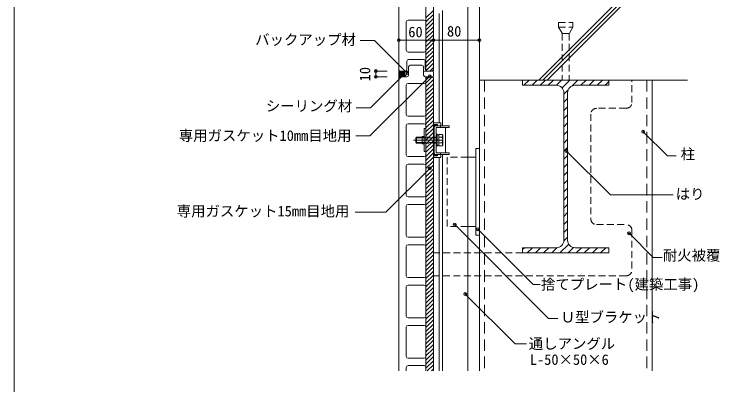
# Model space of a CAD drawing. Units: millimetres, scale not verified. Extents: x -1987 to 1973, y -1442 to 1366.
# Drawn here: x -1987 to -761, y 1 to 644 of the extents above; entities that cross this region are included whole.
import ezdxf
from ezdxf.enums import TextEntityAlignment as Align

# ---------------------------------------------------------------- set-up
doc = ezdxf.new("R2010")
doc.units = ezdxf.units.MM
doc.header["$LTSCALE"] = 10
doc.header["$PDMODE"] = 32
doc.header["$PDSIZE"] = 5
for name, pattern in [('CHAIN1', [8, 5, -1, 1, -1]), ('DASHED1', [1.8, 1.2, -0.6]), ('DASHED2', [3, 2, -1])]:
    doc.linetypes.add(name, pattern=pattern)
for name, color, linetype, lineweight in [('0-0_メ__ス', 2, 'Continuous', 18), ('0-1_躯体', 7, 'Continuous', 18), ('0-2_金物', 2, 'Continuous', 18), ('0-3_鋼材', 3, 'Continuous', 18), ('0-4_その他部材', 7, 'Continuous', 18), ('0-9_部材名__寸法', 7, 'Continuous', 18), ('A-0', 6, 'Continuous', 18)]:
    doc.layers.add(name, color=color, linetype=linetype, lineweight=lineweight)
doc.styles.add('ＭＳ ゴシック', font='')
doc.styles.get('ＭＳ ゴシック').set_extended_font_data('MS Gothic')

msp = doc.modelspace()

# ---------------------------------------------------------------- linework, layer by layer
at = {"layer": '0-0_メ__ス'}
for p, q in [((-1319.01, 1133.7), (-1319.01, 547.7)), ((-1259.01, 1133.7), (-1259.01, 547.7)), ((-1306.01, 581.7), (-1306.01, 631.2)), ((-1275.01, 634.2), (-1303.01, 634.2)), ((-1272.01, 581.7), (-1272.01, 631.2)), ((-1303.01, 578.7), (-1275.01, 578.7)), ((-1276.01, 565.7), (-1302.01, 565.7)), ((-1305.01, 548.7), (-1305.01, 562.7)), ((-1302.02, 538.7), (-1302.02, 552.7)), ((-1299.02, 555.7), (-1279.02, 555.7)), ((-1276.02, 538.7), (-1276.02, 552.7)), ((-1273.01, 548.7), (-1273.01, 562.7)), ((-1317.01, 545.7), (-1308.01, 545.7)), ((-1270.01, 545.7), (-1261.01, 545.7)), ((-1259.01, 547.7), (-1261.01, 545.7)), ((-1319.02, 533.7), (-1319.02, 25.24)), ((-1273.02, 535.7), (-1261.02, 535.7)), ((-1259.02, 533.7), (-1261.02, 535.7)), ((-1259.02, 533.7), (-1259.02, 25.24)), ((-1306.01, 470.2), (-1306.01, 521.2)), ((-1275.02, 524.2), (-1303.02, 524.2)), ((-1272.02, 521.2), (-1272.02, 470.2)), ((-1275.02, 467.2), (-1303.02, 467.2)), ((-1275.02, 454.2), (-1303.02, 454.2)), ((-1306.01, 400.2), (-1306.01, 451.2)), ((-1272.02, 451.2), (-1272.02, 400.2)), ((-1275.02, 397.2), (-1303.02, 397.2)), ((-1306.01, 330.2), (-1306.01, 381.2)), ((-1275.02, 384.2), (-1303.02, 384.2)), ((-1272.02, 381.2), (-1272.02, 330.2)), ((-1275.02, 327.2), (-1303.02, 327.2)), ((-1306.01, 260.2), (-1306.01, 311.2)), ((-1275.02, 314.2), (-1303.02, 314.2)), ((-1272.02, 311.2), (-1272.02, 260.2)), ((-1275.02, 257.2), (-1303.02, 257.2)), ((-1306.02, 190.2), (-1306.02, 241.2)), ((-1306.01, 190.2), (-1306.01, 241.2)), ((-1275.02, 244.2), (-1303.02, 244.2)), ((-1275.02, 244.2), (-1303.02, 244.2)), ((-1272.02, 241.2), (-1272.02, 190.2)), ((-1272.02, 241.2), (-1272.02, 190.2)), ((-1275.02, 187.2), (-1303.02, 187.2)), ((-1275.02, 187.2), (-1303.02, 187.2)), ((-1275.02, 174.2), (-1303.02, 174.2)), ((-1275.02, 174.2), (-1303.02, 174.2)), ((-1306.02, 120.2), (-1306.02, 171.2)), ((-1306.01, 160.09), (-1306.01, 171.2)), ((-1272.02, 171.2), (-1272.02, 160.09)), ((-1272.02, 171.2), (-1272.02, 120.2)), ((-1275.02, 117.2), (-1303.02, 117.2)), ((-1306.02, 50.2), (-1306.02, 101.2)), ((-1275.02, 104.2), (-1303.02, 104.2)), ((-1272.02, 101.2), (-1272.02, 50.2)), ((-1275.02, 47.2), (-1303.02, 47.2)), ((-1306.02, 25.24), (-1306.02, 31.2)), ((-1275.02, 34.2), (-1303.02, 34.2)), ((-1272.02, 25.24), (-1272.02, 31.2))]:
    msp.add_line(p, q, dxfattribs=at)
msp.add_lwpolyline([(-1319.01, 547.7), (-1317.01, 545.7), (-1308.01, 545.7)], dxfattribs=at)
for centre, start, end in [((-1303.01, 631.2), 90, 180), ((-1275.01, 631.2), 0, 90), ((-1303.01, 581.7), 180, 270), ((-1275.01, 581.7), 270, 0), ((-1302.01, 562.7), 90, 180), ((-1276.01, 562.7), 0, 90), ((-1299.02, 552.7), 90, 180), ((-1279.02, 552.7), 0, 90), ((-1308.01, 548.7), 270, 0), ((-1270.01, 548.7), 180, 270), ((-1305.02, 538.7), 270, 0), ((-1273.01, 538.7), 180, 270), ((-1303.02, 521.2), 90, 180), ((-1275.02, 521.2), 0, 90), ((-1303.02, 470.2), 180, 270), ((-1275.02, 470.2), 270, 0), ((-1303.02, 451.2), 90, 180), ((-1275.02, 451.2), 0, 90), ((-1303.02, 400.2), 180, 270), ((-1275.02, 400.2), 270, 0), ((-1303.02, 381.2), 90, 180), ((-1275.02, 381.2), 0, 90), ((-1303.02, 330.2), 180, 270), ((-1275.02, 330.2), 270, 0), ((-1303.02, 311.2), 90, 180), ((-1275.02, 311.2), 0, 90), ((-1303.02, 260.2), 180, 270), ((-1275.02, 260.2), 270, 0), ((-1303.02, 241.2), 90, 180), ((-1303.02, 241.2), 90, 180), ((-1275.02, 241.2), 0, 90), ((-1275.02, 241.2), 0, 90), ((-1303.02, 190.2), 180, 270), ((-1303.02, 190.2), 180, 270), ((-1275.02, 190.2), 270, 0), ((-1275.02, 190.2), 270, 0), ((-1303.02, 171.2), 90, 180), ((-1303.02, 171.2), 90, 180), ((-1275.02, 171.2), 0, 90), ((-1275.02, 171.2), 0, 90), ((-1303.02, 120.2), 180, 270), ((-1275.02, 120.2), 270, 0), ((-1303.02, 101.2), 90, 180), ((-1275.02, 101.2), 0, 90), ((-1303.02, 50.2), 180, 270), ((-1275.02, 50.2), 270, 0), ((-1303.02, 31.2), 90, 180), ((-1275.02, 31.2), 0, 90)]:
    msp.add_arc(centre, 3, start, end, dxfattribs=at)
at = {"layer": '0-1_躯体', "color": 3}
for p, q in [((-1179.02, 1130.2), (-1179.02, 25.24)), ((-1179.01, 1130.2), (-1179.01, 529.86)), ((-1075.74, 529.86), (-925.9, 679.7)), ((-1068.67, 529.86), (-918.42, 680.11)), ((-1061.6, 529.86), (-911.76, 679.7)), ((-1178.93, 529.86), (-939.19, 529.86)), ((-1103.93, 529.86), (-961.42, 529.86)), ((-1103.93, 520.86), (-1103.93, 529.86)), ((-1012.42, 529.86), (-817.82, 529.86)), ((-954.01, 529.86), (-954.01, 520.86)), ((-879.02, 529.86), (-879.02, 25.24)), ((-1045.26, 520.86), (-1103.93, 520.86)), ((-1012.76, 520.86), (-954.01, 520.86)), ((-1032.26, 251.86), (-1032.26, 507.86)), ((-1025.76, 251.86), (-1025.76, 507.86)), ((-1045.26, 238.86), (-1103.93, 238.86)), ((-1103.93, 238.86), (-1103.93, 229.86)), ((-1012.76, 238.86), (-954.01, 238.86)), ((-954.01, 238.86), (-954.01, 229.86)), ((-1103.93, 229.86), (-954.01, 229.86))]:
    msp.add_line(p, q, dxfattribs=at)
at = {"layer": '0-1_躯体', "linetype": 'DASHED1'}
for p, q in [((-1041.56, 629.86), (-1016.56, 629.86)), ((-1041.56, 629.86), (-1041.56, 621.86)), ((-1016.56, 629.86), (-1016.56, 621.86)), ((-1041.56, 621.86), (-1035.06, 610.6)), ((-1041.56, 621.86), (-1016.56, 621.86)), ((-1016.56, 621.86), (-1023.06, 610.6)), ((-1035.06, 610.6), (-1023.06, 610.6)), ((-1035.06, 610.6), (-1035.06, 529.86)), ((-1023.06, 610.6), (-1023.06, 529.86))]:
    msp.add_line(p, q, dxfattribs=at)
at = {"layer": '0-1_躯体', "linetype": 'DASHED2'}
for p, q in [((-1170.02, 529.86), (-1170.02, 25.24)), ((-888.02, 529.86), (-888.02, 25.24))]:
    msp.add_line(p, q, dxfattribs=at)
at = {"layer": '0-1_躯体'}
for p, q in [((-1101.78, 520.86), (-1092.78, 529.86)), ((-1087.64, 520.86), (-1078.64, 529.86)), ((-1073.5, 520.86), (-1064.5, 529.86)), ((-1059.36, 520.86), (-1050.36, 529.86)), ((-1045.22, 520.86), (-1036.22, 529.86)), ((-1035.5, 516.44), (-1022.07, 529.86)), ((-1018.06, 519.73), (-1007.93, 529.86)), ((-1002.79, 520.86), (-993.79, 529.86)), ((-988.65, 520.86), (-979.65, 529.86)), ((-974.5, 520.86), (-965.51, 529.86)), ((-960.36, 520.86), (-954.01, 527.21)), ((-1032.26, 505.53), (-1024.64, 513.16)), ((-1032.26, 491.39), (-1025.76, 497.89)), ((-1032.26, 477.24), (-1025.76, 483.75)), ((-1032.26, 463.1), (-1025.76, 469.6)), ((-1032.26, 448.96), (-1025.76, 455.46)), ((-1032.26, 434.82), (-1025.76, 441.32)), ((-1032.26, 420.68), (-1025.76, 427.18)), ((-1032.26, 406.53), (-1025.76, 413.03)), ((-1032.26, 392.39), (-1025.76, 398.89)), ((-1032.26, 378.25), (-1025.76, 384.75)), ((-1032.26, 364.11), (-1025.76, 370.61)), ((-1032.26, 349.97), (-1025.76, 356.47)), ((-1032.26, 335.82), (-1025.76, 342.32)), ((-1032.26, 321.68), (-1025.76, 328.18)), ((-1032.26, 307.54), (-1025.76, 314.04)), ((-1032.26, 293.4), (-1025.76, 299.9)), ((-1032.26, 279.25), (-1025.76, 285.76)), ((-1032.26, 265.11), (-1025.76, 271.61)), ((-1032.3, 250.94), (-1025.76, 257.47)), ((-1039.23, 229.86), (-1023.91, 245.18)), ((-1103.93, 235.88), (-1100.94, 238.86)), ((-1095.8, 229.86), (-1086.8, 238.86)), ((-1081.66, 229.86), (-1072.66, 238.86)), ((-1067.51, 229.86), (-1058.51, 238.86)), ((-1053.37, 229.86), (-1044.34, 238.89)), ((-1025.09, 229.86), (-1015.74, 239.21)), ((-1010.95, 229.86), (-1001.95, 238.86)), ((-996.8, 229.86), (-987.8, 238.86)), ((-982.66, 229.86), (-973.66, 238.86)), ((-968.52, 229.86), (-959.52, 238.86)), ((-954.38, 229.86), (-954.01, 230.23))]:
    msp.add_line(p, q, dxfattribs=at)
at = {"layer": '0-1_躯体', "color": 3}
for centre, start, end in [((-1045.26, 507.86), 0, 90), ((-1012.76, 507.86), 90, 180), ((-1045.26, 251.86), 270, 0), ((-1012.76, 251.86), 180, 270)]:
    msp.add_arc(centre, 13, start, end, dxfattribs=at)
at = {"layer": '0-2_金物'}
for p, q in [((-1246.02, 455.95), (-1259.02, 455.95)), ((-1259.02, 395.45), (-1259.02, 455.95)), ((-1246.02, 450.7), (-1246.02, 455.95)), ((-1272.02, 445.7), (-1275.22, 445.7)), ((-1275.22, 445.7), (-1275.22, 405.7)), ((-1272.02, 445.7), (-1272.02, 405.7)), ((-1259.02, 398.6), (-1259.02, 452.8)), ((-1252.02, 452.8), (-1259.02, 452.8)), ((-1257.42, 400.2), (-1257.42, 451.2)), ((-1252.02, 451.2), (-1257.42, 451.2)), ((-1257.42, 403.9), (-1257.42, 447.5)), ((-1254.22, 450.7), (-1231.42, 450.7)), ((-1254.22, 447.5), (-1254.22, 403.9)), ((-1231.42, 447.5), (-1254.22, 447.5)), ((-1252.02, 451.2), (-1252.02, 452.8)), ((-1246.42, 450.7), (-1246.42, 447.5)), ((-1238.02, 403.9), (-1238.02, 447.5)), ((-1231.42, 450.7), (-1231.42, 447.5)), ((-1289.71, 429.19), (-1288.21, 430.69)), ((-1289.71, 422.2), (-1289.71, 429.19)), ((-1278.22, 429.99), (-1288.91, 429.99)), ((-1288.21, 420.7), (-1288.21, 430.69)), ((-1288.21, 430.69), (-1278.22, 430.69)), ((-1278.22, 432.2), (-1278.22, 419.2)), ((-1275.22, 432.2), (-1278.22, 432.2)), ((-1252.22, 436.2), (-1254.22, 436.2)), ((-1254.22, 415.2), (-1254.22, 436.2)), ((-1252.22, 415.2), (-1252.22, 436.2)), ((-1249.72, 434.89), (-1252.22, 434.89)), ((-1249.72, 415.88), (-1249.72, 435.51)), ((-1243.62, 435.51), (-1249.72, 435.51)), ((-1249.72, 416.5), (-1249.72, 434.89)), ((-1243.54, 430.6), (-1249.72, 430.6)), ((-1242.72, 433.95), (-1243.62, 435.51)), ((-1243.54, 430.6), (-1242.72, 433.95)), ((-1242.72, 417.45), (-1242.72, 433.95)), ((-1289.71, 422.2), (-1288.21, 420.7)), ((-1278.22, 421.4), (-1288.91, 421.4)), ((-1288.21, 420.7), (-1278.22, 420.7)), ((-1275.22, 419.2), (-1278.22, 419.2)), ((-1249.72, 425.9), (-1252.22, 425.9)), ((-1249.72, 425.5), (-1252.22, 425.5)), ((-1243.54, 420.79), (-1249.72, 420.79)), ((-1243.54, 420.79), (-1242.72, 417.45)), ((-1272.02, 405.7), (-1275.22, 405.7)), ((-1252.22, 415.2), (-1254.22, 415.2)), ((-1249.72, 416.5), (-1252.22, 416.5)), ((-1252.02, 398.6), (-1259.02, 398.6)), ((-1246.02, 395.45), (-1259.02, 395.45)), ((-1252.02, 400.2), (-1257.42, 400.2)), ((-1231.42, 403.9), (-1254.22, 403.9)), ((-1254.22, 400.7), (-1231.42, 400.7)), ((-1252.02, 398.6), (-1252.02, 400.2)), ((-1246.42, 403.9), (-1246.42, 400.7)), ((-1246.02, 395.45), (-1246.02, 400.7)), ((-1231.42, 403.9), (-1231.42, 400.7))]:
    msp.add_line(p, q, dxfattribs=at)
at = {"layer": '0-2_金物', "linetype": 'DASHED1'}
for p, q in [((-1278.22, 430.69), (-1254.22, 430.69)), ((-1254.22, 429.99), (-1278.22, 429.99)), ((-1254.22, 421.4), (-1278.22, 421.4)), ((-1278.22, 420.7), (-1254.22, 420.7))]:
    msp.add_line(p, q, dxfattribs=at)
at = {"layer": '0-2_金物', "linetype": 'CHAIN1'}
msp.add_line((-1293.21, 425.7), (-1237.96, 425.7), dxfattribs=at)
at = {"layer": '0-2_金物'}
msp.add_lwpolyline([(-1242.72, 417.45), (-1243.62, 415.88), (-1249.72, 415.88)], dxfattribs=at)
for centre, radius, start, end in [((-1254.22, 447.5), 3.2, 90, 180), ((-1257.71, 425.7), 15, 340.90353, 19.09712), ((-1254.22, 403.9), 3.2, 180, 270)]:
    msp.add_arc(centre, radius, start, end, dxfattribs=at)
at = {"layer": '0-3_鋼材'}
for p, q in [((-1199.02, 1110.36), (-1199.02, 25.24)), ((-1243.02, 650.7), (-1243.02, 450.7)), ((-1249.02, 645.45), (-1249.02, 455.95)), ((-1179.01, 410.97), (-1179.01, 260.97)), ((-1249.02, 395.45), (-1249.02, 25.24)), ((-1243.02, 400.7), (-1243.02, 25.24)), ((-1199.01, 395.97), (-1185.01, 395.97)), ((-1199.01, 275.97), (-1185.01, 275.97)), ((-1179.01, 260.97), (-1185.01, 260.97))]:
    msp.add_line(p, q, dxfattribs=at)
at = {"layer": '0-3_鋼材', "linetype": 'DASHED1'}
msp.add_line((-1199.01, 395.97), (-1235.01, 395.97), dxfattribs=at)
at = {"layer": '0-3_鋼材'}
msp.add_lwpolyline([(-1179.01, 410.97), (-1185.01, 410.97), (-1185.01, 260.97)], dxfattribs=at)
at = {"layer": '0-3_鋼材', "linetype": 'DASHED1'}
msp.add_lwpolyline([(-1199.01, 275.97), (-1235.01, 275.97), (-1235.01, 395.97)], dxfattribs=at)
at = {"layer": '0-4_その他部材'}
for p, q in [((-1272.01, 1135.7), (-1272.01, 545.7)), ((-1259.01, 545.7), (-1259.01, 1135.7)), ((-1272.01, 637.96), (-1259.01, 650.95)), ((-1272.01, 630.88), (-1259.01, 643.88)), ((-1272.01, 623.81), (-1259.01, 636.81)), ((-1272.01, 616.74), (-1259.01, 629.74)), ((-1272.01, 609.67), (-1259.01, 622.67)), ((-1272.01, 602.6), (-1259.01, 615.6)), ((-1272.01, 595.53), (-1259.01, 608.53)), ((-1272.01, 588.46), (-1259.01, 601.46)), ((-1272.01, 581.39), (-1259.01, 594.39)), ((-1272.01, 574.32), (-1259.01, 587.31)), ((-1272.01, 567.24), (-1259.01, 580.24)), ((-1272.01, 560.17), (-1259.01, 573.17)), ((-1272.01, 553.1), (-1259.01, 566.1)), ((-1271.78, 546.27), (-1259.01, 559.03)), ((-1265.28, 545.7), (-1259.01, 551.96)), ((-1319.01, 547.7), (-1317.01, 545.7)), ((-1319.01, 547.7), (-1319.01, 533.7)), ((-1309.01, 545.7), (-1317.02, 545.7)), ((-1309.01, 545.7), (-1302.02, 545.7)), ((-1309.01, 545.7), (-1309.01, 535.7)), ((-1302.02, 545.7), (-1309.01, 535.7)), ((-1302.02, 538.7), (-1302.02, 545.7)), ((-1276.02, 538.7), (-1276.02, 543.7)), ((-1261.02, 545.7), (-1274.02, 545.7)), ((-1261.01, 545.7), (-1259.01, 545.7)), ((-1259.02, 537.7), (-1259.02, 543.7)), ((-1317.02, 535.7), (-1319.02, 533.7)), ((-1319.01, 533.7), (-1317.02, 535.7)), ((-1317.02, 535.7), (-1309.01, 535.7)), ((-1305.02, 535.7), (-1309.01, 535.7)), ((-1273.01, 535.7), (-1261.02, 535.7)), ((-1272.01, 535.7), (-1259.02, 535.7)), ((-1272.01, 524.82), (-1261.14, 535.7)), ((-1272.01, 531.89), (-1268.21, 535.7)), ((-1272.01, 535.7), (-1272.01, 25.24)), ((-1272.01, 517.75), (-1259.02, 530.74)), ((-1272.01, 510.68), (-1259.02, 523.67)), ((-1272.01, 503.61), (-1259.02, 516.6)), ((-1272.01, 496.53), (-1259.02, 509.53)), ((-1272.01, 489.46), (-1259.02, 502.46)), ((-1272.01, 482.39), (-1259.02, 495.39)), ((-1272.01, 475.32), (-1259.02, 488.32)), ((-1272.01, 468.25), (-1259.02, 481.25)), ((-1272.01, 461.18), (-1259.02, 474.18)), ((-1272.01, 454.11), (-1259.02, 467.11)), ((-1272.01, 447.04), (-1259.02, 460.03)), ((-1272.01, 439.97), (-1259.02, 452.96)), ((-1272.01, 432.89), (-1259.02, 445.89)), ((-1272.01, 425.82), (-1259.02, 438.82)), ((-1272.01, 418.75), (-1259.02, 431.75)), ((-1272.01, 411.68), (-1259.02, 424.68)), ((-1272.01, 404.61), (-1259.02, 417.61)), ((-1272.01, 397.54), (-1259.02, 410.54)), ((-1272.01, 390.47), (-1259.02, 403.47)), ((-1272.01, 383.4), (-1259.02, 396.39)), ((-1272.01, 376.33), (-1259.02, 389.32)), ((-1272.01, 369.25), (-1259.02, 382.25)), ((-1272.01, 362.18), (-1259.02, 375.18)), ((-1272.01, 355.11), (-1259.02, 368.11)), ((-1272.01, 348.04), (-1259.02, 361.04)), ((-1272.01, 340.97), (-1259.02, 353.97)), ((-1272.01, 333.9), (-1259.02, 346.9)), ((-1272.01, 326.83), (-1259.02, 339.83)), ((-1272.01, 319.76), (-1259.02, 332.76)), ((-1272.01, 312.69), (-1259.02, 325.68)), ((-1272.01, 305.62), (-1259.02, 318.61)), ((-1272.01, 298.54), (-1259.02, 311.54)), ((-1272.01, 291.47), (-1259.02, 304.47)), ((-1272.01, 284.4), (-1259.02, 297.4)), ((-1272.01, 277.33), (-1259.02, 290.33)), ((-1272.01, 270.26), (-1259.02, 283.26)), ((-1272.01, 263.19), (-1259.02, 276.19)), ((-1272.01, 256.12), (-1259.02, 269.12)), ((-1272.01, 249.05), (-1259.02, 262.04)), ((-1272.01, 241.98), (-1259.02, 254.97)), ((-1272.01, 234.9), (-1259.02, 247.9)), ((-1272.01, 227.83), (-1259.02, 240.83)), ((-1272.01, 220.76), (-1259.02, 233.76)), ((-1272.01, 213.69), (-1259.02, 226.69)), ((-1272.01, 206.62), (-1259.02, 219.62)), ((-1272.01, 199.55), (-1259.02, 212.55)), ((-1272.01, 192.48), (-1259.02, 205.48)), ((-1272.01, 185.41), (-1259.02, 198.4)), ((-1272.01, 178.34), (-1259.02, 191.33)), ((-1272.01, 171.26), (-1259.02, 184.26)), ((-1272.01, 164.19), (-1259.02, 177.19)), ((-1272.01, 157.12), (-1259.02, 170.12)), ((-1272.01, 150.05), (-1259.02, 163.05)), ((-1272.01, 142.98), (-1259.02, 155.98)), ((-1272.01, 135.91), (-1259.02, 148.91)), ((-1272.01, 128.84), (-1259.02, 141.84)), ((-1272.01, 121.77), (-1259.02, 134.77)), ((-1272.01, 114.7), (-1259.02, 127.69)), ((-1272.01, 107.63), (-1259.02, 120.62)), ((-1272.01, 100.55), (-1259.02, 113.55)), ((-1272.01, 93.48), (-1259.02, 106.48)), ((-1272.01, 86.41), (-1259.02, 99.41)), ((-1272.01, 79.34), (-1259.02, 92.34)), ((-1272.01, 72.27), (-1259.02, 85.27)), ((-1272.01, 65.2), (-1259.02, 78.2)), ((-1272.01, 58.13), (-1259.02, 71.13)), ((-1272.01, 51.06), (-1259.02, 64.05)), ((-1272.01, 43.99), (-1259.02, 56.98)), ((-1272.01, 36.91), (-1259.02, 49.91)), ((-1272.01, 29.84), (-1259.02, 42.84)), ((-1269.55, 25.24), (-1259.02, 35.77)), ((-1262.48, 25.24), (-1259.02, 28.7))]:
    msp.add_line(p, q, dxfattribs=at)
at = {"layer": '0-4_その他部材', "color": 4}
for p, q in [((-1319.01, 547.34), (-1309.01, 537.34)), ((-1319.01, 545.08), (-1317.71, 546.39)), ((-1319.01, 542.96), (-1316.27, 545.7)), ((-1319.01, 540.83), (-1314.15, 545.7)), ((-1319.01, 538.71), (-1312.03, 545.7)), ((-1319.01, 536.59), (-1309.91, 545.7)), ((-1319.01, 545.22), (-1309.49, 535.7)), ((-1319.01, 534.47), (-1309.01, 544.47)), ((-1319.01, 543.1), (-1311.61, 535.7)), ((-1319.01, 540.98), (-1313.73, 535.7)), ((-1315.67, 535.7), (-1309.01, 542.35)), ((-1315.25, 545.7), (-1309.01, 539.46)), ((-1313.55, 535.7), (-1309.01, 540.23)), ((-1313.13, 545.7), (-1309.01, 541.58)), ((-1311.01, 545.7), (-1309.01, 543.71)), ((-1319.01, 538.86), (-1315.86, 535.7)), ((-1319.01, 536.74), (-1317.5, 535.22)), ((-1311.42, 535.7), (-1309.01, 538.11)), ((-1309.3, 535.7), (-1309.01, 535.99))]:
    msp.add_line(p, q, dxfattribs=at)
at = {"layer": '0-4_その他部材', "color": 2}
for p, q in [((-1276.02, 543.7), (-1276.02, 538.7)), ((-1259.02, 543.7), (-1259.02, 541.7)), ((-1317.02, 535.7), (-1305, 535.7))]:
    msp.add_line(p, q, dxfattribs=at)
at = {"layer": '0-4_その他部材', "linetype": 'DASHED1'}
for p, q in [((-914.14, 490.9), (-914.14, 529.86)), ((-924.12, 480.92), (-975.57, 480.92)), ((-985.56, 470.93), (-985.56, 289.12)), ((-975.57, 279.14), (-924.12, 279.14)), ((-914.14, 269.15), (-914.14, 200.22)), ((-1103.93, 229.86), (-1259.01, 229.86)), ((-924.18, 190.23), (-1259.01, 190.23))]:
    msp.add_line(p, q, dxfattribs=at)
at = {"layer": '0-4_その他部材'}
for centre, radius, start, end in [((-1274.02, 543.7), 2, 90, 180), ((-1261.02, 543.7), 2, 0, 90), ((-1305.02, 538.7), 3, 270, 359.99263), ((-1273.02, 538.7), 3, 180, 270), ((-1261.02, 537.7), 2, 270, 0)]:
    msp.add_arc(centre, radius, start, end, dxfattribs=at)
at = {"layer": '0-4_その他部材', "linetype": 'DASHED1'}
for centre, start, end in [((-924.12, 490.9), 270, 0.00002), ((-975.57, 470.93), 90, 180), ((-975.57, 289.12), 180, 270), ((-924.12, 269.15), 0, 90), ((-924.12, 200.22), 270, 0.00002)]:
    msp.add_arc(centre, 9.99, start, end, dxfattribs=at)
at = {"layer": '0-9_部材名__寸法'}
for p, q in [((-1361.44, 598.82), (-1386.1, 598.82)), ((-1304.59, 541.97), (-1361.44, 598.82)), ((-1258.34, 599.29), (-1319.01, 599.29)), ((-1179.01, 599.29), (-1258.34, 599.29)), ((-1359.01, 545.58), (-1359.01, 535.58)), ((-1339.01, 545.58), (-1359.01, 545.58)), ((-1265.1, 536.85), (-1369.2, 433.15)), ((-1311.3, 538.51), (-1368.15, 481.66)), ((-1339.01, 535.58), (-1359.01, 535.58)), ((-1368.15, 481.66), (-1392.81, 481.66)), ((-1369.2, 433.15), (-1393.86, 433.15)), ((-894.54, 440.24), (-852.59, 398.29)), ((-1027.66, 406.71), (-951.25, 330.79)), ((-852.59, 398.29), (-837.23, 398.29)), ((-1265.35, 376.68), (-1341.37, 300.95)), ((-951.25, 330.79), (-842.61, 330.79)), ((-1341.37, 300.95), (-1394.86, 300.95)), ((-1221.83, 278.99), (-1059.08, 116.24)), ((-1181.69, 270.91), (-1085.6, 174.83)), ((-1085.6, 174.83), (-1073.51, 174.83)), ((-1203.53, 158.43), (-1117.1, 72)), ((-1059.08, 116.24), (-1042.91, 116.24)), ((-1117.1, 72), (-1097.48, 72))]:
    msp.add_line(p, q, dxfattribs=at)
msp.add_lwpolyline([(-919.11, 264.06), (-877.15, 222.1), (-861.79, 222.1)], dxfattribs=at)
for p in [(-1319.01, 599.29), (-1259.01, 599.29), (-1179.01, 599.29), (-1359.01, 545.58), (-1311.3, 538.51), (-1304.59, 541.97), (-1359.01, 535.58), (-1265.1, 536.85), (-894.54, 440.24), (-1027.66, 406.71), (-1265.35, 376.68), (-1221.83, 278.99), (-1181.69, 270.91), (-919.11, 264.06), (-1203.53, 158.43)]:
    msp.add_point(p, dxfattribs=at)
at = {"layer": 'A-0'}
msp.add_line((-1987.16, -1442.32), (-1987.16, 1365.6), dxfattribs=at)

# ---------------------------------------------------------------- texts
at = {"layer": '0-9_部材名__寸法', "style": 'ＭＳ ゴシック'}
for s, p in [('60', (-1302.54, 598.83)), ('80', (-1235.36, 600.12)), ('バックアップ材', (-1568.47, 585.52)), ('シーリング材', (-1549.96, 470.33)), ('専用ガスケット10mm目地用', (-1701.14, 418.91)), ('柱', (-829.49, 386.91)), ('はり', (-838.04, 317.61)), ('専用ガスケット15mm目地用', (-1704.74, 287.78)), ('耐火被覆', (-860.43, 211.1)), ('捨てプレート', (-1072.11, 160.72)), ('(建築工事)', (-921.97, 160.82)), ('Ｕ型ブラケット', (-1037.85, 103.76)), ('通しアングル', (-1093.25, 57.69)), ('L-50×50×6', (-1091.44, 30.09))]:
    msp.add_text(s, height=18.33, dxfattribs=at).set_placement(p, align=Align.BOTTOM_LEFT)
msp.add_text('10', height=18.33, rotation=90, dxfattribs=at).set_placement((-1363.22, 527.7), align=Align.BOTTOM_LEFT)

doc.saveas('drawing.dxf')
